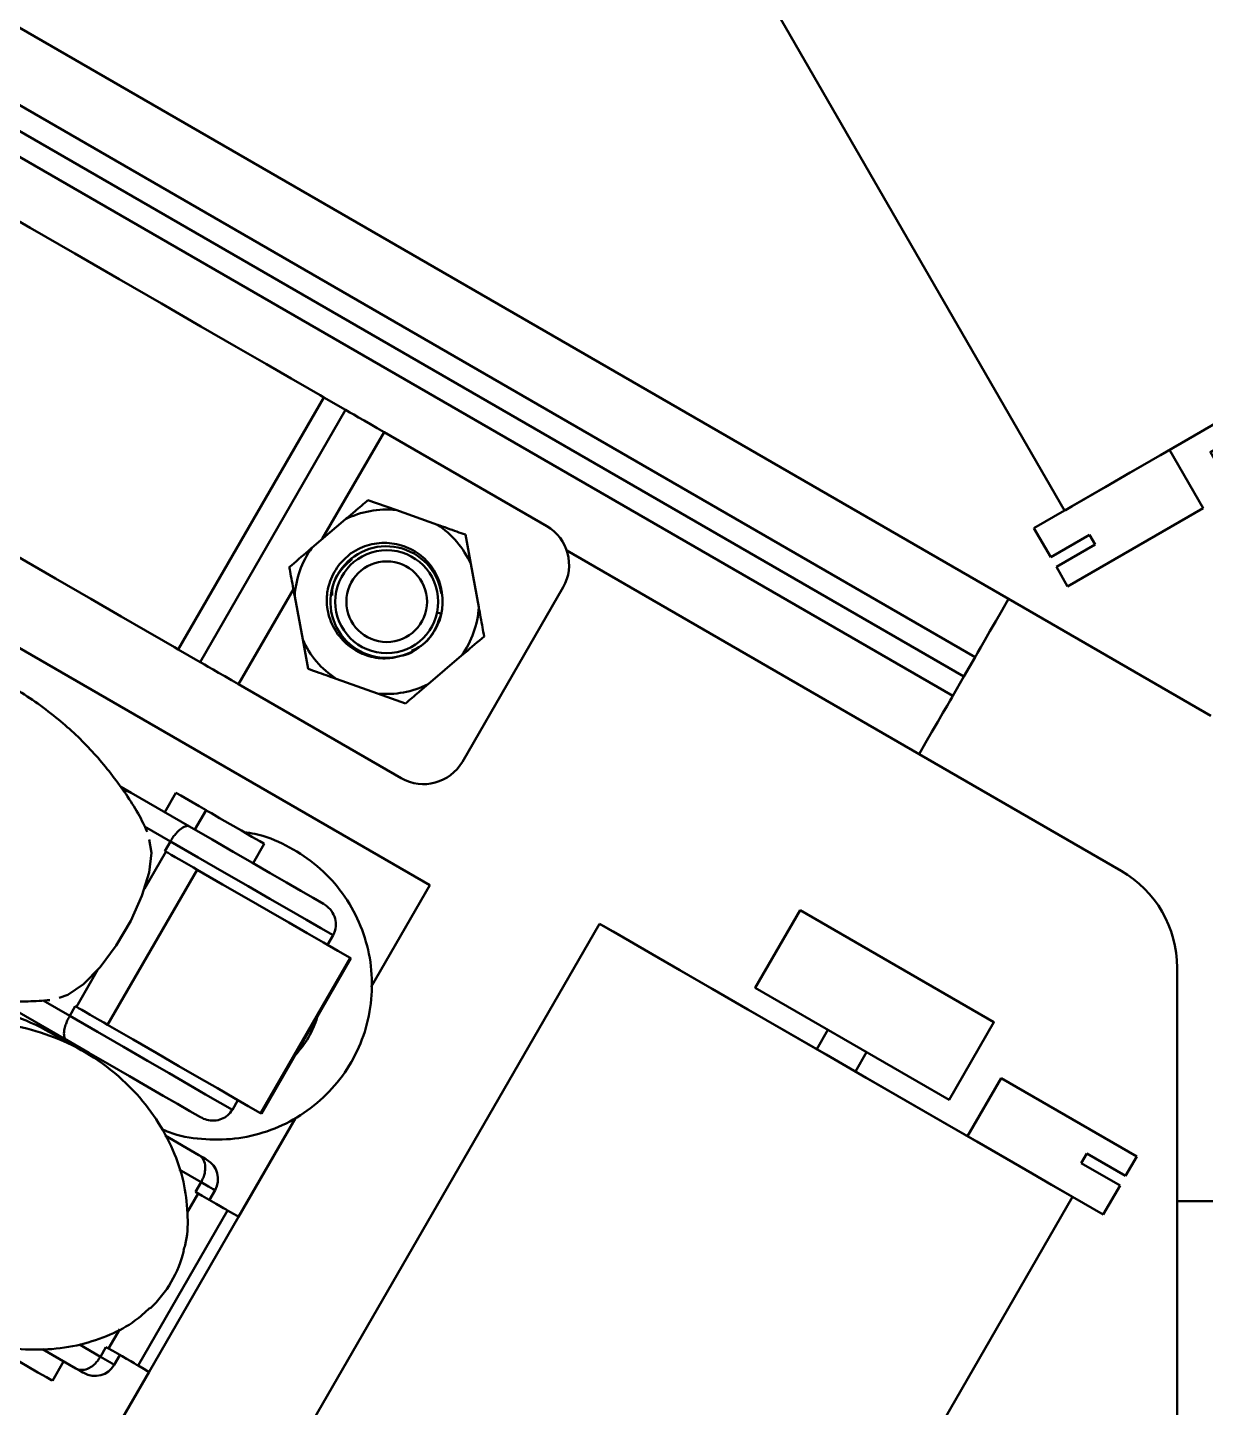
# Model space of a CAD drawing. Header units: millimetres. Extents: x 263 to 2983, y 441 to 2500.
# Drawn here: x 963.8 to 1016.4, y 1713.5 to 1775.2 of the extents above; entities that cross this region are included whole.
import ezdxf

# ---------------------------------------------------------------- set-up
doc = ezdxf.new("R2010")
doc.units = ezdxf.units.MM
doc.header["$LTSCALE"] = 0.5
doc.layers.add('BOL', color=7, linetype='Continuous', lineweight=50)

# ---------------------------------------------------------------- blocks, each defined once
blk = doc.blocks.new('*U44')
at = {"layer": 'BOL'}
for p, q in [((-11.999, 6.192), (9.132, -6.008)), ((-1.803, 1.453), (-2.294, 0.589)), ((-0.071, 0.453), (-0.573, -0.405)), ((4.437, -3.297), (5.937, -0.699)), ((5.937, -0.699), (11.999, -4.199)), ((9.767, -4.065), (9.517, -4.498)), ((11.499, -5.065), (9.767, -4.065)), ((11.999, -4.199), (11.499, -5.065)), ((9.517, -4.498), (11.249, -5.498)), ((11.249, -5.498), (10.499, -6.797)), ((10.499, -6.797), (9.132, -6.008))]:
    blk.add_line(p, q, dxfattribs=at)
blk.add_lwpolyline([(-3.047, 6.797), (5.613, 1.797), (3.613, -1.667), (-5.047, 3.333)], close=True, dxfattribs=at)
blk = doc.blocks.new('*U45')
at = {"layer": 'BOL', "color": 0, "linetype": 'ByBlock', "lineweight": -2, "transparency": 16777216, "rotation": 239.9999999999999}
blk.add_blockref('*U44', (599.892, 1758.508), dxfattribs=at)
blk = doc.blocks.new('*U48')
at = {"layer": 'BOL'}
for p, q in [((-11.999, 6.192), (9.132, -6.008)), ((-1.803, 1.453), (-2.294, 0.589)), ((-0.071, 0.453), (-0.573, -0.405)), ((4.437, -3.297), (5.937, -0.699)), ((5.937, -0.699), (11.999, -4.199)), ((9.767, -4.065), (9.517, -4.498)), ((11.499, -5.065), (9.767, -4.065)), ((11.999, -4.199), (11.499, -5.065)), ((9.517, -4.498), (11.249, -5.498)), ((11.249, -5.498), (10.499, -6.797)), ((10.499, -6.797), (9.132, -6.008))]:
    blk.add_line(p, q, dxfattribs=at)
blk.add_lwpolyline([(-3.047, 6.797), (5.613, 1.797), (3.613, -1.667), (-5.047, 3.333)], close=True, dxfattribs=at)
blk = doc.blocks.new('*U49')
at = {"layer": 'BOL', "color": 0, "linetype": 'ByBlock', "lineweight": -2, "transparency": 16777216}
blk.add_blockref('*U48', (686.352, 1910.819), dxfattribs=at)

msp = doc.modelspace()

# ---------------------------------------------------------------- linework, layer by layer
at = {"layer": 'BOL'}
for p, q in [((929.683, 1794.654), (1007.625, 1749.654)), ((928.183, 1792.056), (1006.125, 1747.056)), ((927.683, 1791.19), (1005.625, 1746.19)), ((1005.125, 1745.324), (927.183, 1790.324)), ((995.224, 1779.411), (1010.124, 1753.604)), ((977.028, 1758.659), (970.528, 1747.4)), ((977.028, 1758.659), (978.002, 1758.097)), ((978.002, 1758.097), (971.502, 1746.838)), ((979.718, 1757.106), (976.962, 1752.332)), ((979.718, 1757.106), (986.987, 1752.909)), ((980.253, 1753.628), (979.003, 1754.072)), ((982.104, 1752.97), (980.253, 1753.628)), ((977.993, 1753.211), (976.498, 1751.936)), ((983.596, 1751.221), (983.355, 1752.526)), ((1003.625, 1742.726), (987.883, 1751.814)), ((978.218, 1751.432), (978.071, 1751.278)), ((983.952, 1749.289), (983.596, 1751.221)), ((975.669, 1750.093), (973.218, 1745.847)), ((975.729, 1749.77), (976.085, 1747.838)), ((987.719, 1750.177), (983.219, 1742.382)), ((1007.625, 1749.654), (1016.654, 1744.441)), ((981.769, 1736.869), (960.118, 1749.369)), ((976.085, 1747.838), (976.326, 1746.533)), ((970.528, 1747.4), (971.502, 1746.838)), ((981.688, 1745.848), (983.183, 1747.123)), ((1006.125, 1747.056), (1005.625, 1746.19)), ((977.576, 1746.089), (979.427, 1745.431)), ((1005.125, 1745.324), (1005.625, 1746.19)), ((973.218, 1745.847), (980.487, 1741.65)), ((979.427, 1745.431), (980.678, 1744.987)), ((1012.654, 1737.513), (1003.625, 1742.726)), ((967.964, 1741.26), (968.422, 1740.995)), ((968.422, 1740.995), (971.027, 1739.491)), ((970.419, 1740.997), (969.919, 1740.131)), ((971.772, 1740.216), (971.272, 1739.35)), ((970.176, 1738.828), (969.025, 1739.492)), ((970.176, 1738.828), (969.926, 1738.395)), ((973.871, 1737.85), (974.371, 1738.716)), ((974.35, 1738.727), (974.371, 1738.716)), ((969.016, 1736.704), (969.976, 1738.366)), ((969.926, 1738.395), (969.976, 1738.366)), ((971.37, 1737.561), (967.37, 1730.633)), ((979.151, 1732.336), (981.769, 1736.869)), ((989.353, 1735.146), (974.453, 1709.339)), ((977.442, 1734.633), (977.192, 1734.2)), ((974.199, 1726.69), (978.199, 1733.618)), ((974.243, 1726.665), (978.243, 1733.593)), ((965.976, 1731.438), (966.935, 1733.1)), ((1015.154, 1722.757), (1015.154, 1733.183)), ((965.527, 1729.965), (962.922, 1731.469)), ((964.486, 1731.721), (965.676, 1731.034)), ((965.676, 1731.034), (965.926, 1731.467)), ((965.926, 1731.467), (965.976, 1731.438)), ((972.942, 1726.839), (973.192, 1727.272)), ((973.219, 1722.06), (975.763, 1726.468)), ((969.935, 1725.688), (971.452, 1724.812)), ((971.545, 1723.604), (970.573, 1724.165)), ((971.545, 1723.604), (971.295, 1723.171)), ((971.411, 1723.104), (971.295, 1723.171)), ((971.919, 1722.81), (972.169, 1723.243)), ((970.923, 1722.258), (971.411, 1723.104)), ((995.584, 1697.139), (1010.484, 1722.946)), ((1015.154, 1632.757), (1015.154, 1722.757)), ((1015.154, 1722.757), (1018.154, 1722.757)), ((972.729, 1722.343), (968.729, 1715.415)), ((969.219, 1715.132), (973.219, 1722.06)), ((967.411, 1716.176), (967.91, 1717.039)), ((966.11, 1716.349), (967.045, 1715.809)), ((965.952, 1715.286), (964.46, 1716.147)), ((967.045, 1715.809), (967.295, 1716.242)), ((967.411, 1716.176), (967.295, 1716.242)), ((967.669, 1715.449), (967.919, 1715.882)), ((964.904, 1714.736), (965.404, 1715.603)), ((966.769, 1710.889), (969.219, 1715.132))]:
    msp.add_line(p, q, dxfattribs=at)
at = {"layer": 'BOL', "flags": 128}
for points in [[(952.779, 1772.659), (952.945, 1772.563), (953.436, 1772.279), (954.241, 1771.815), (955.336, 1771.183), (956.692, 1770.4), (958.272, 1769.487), (960.033, 1768.471), (961.927, 1767.377), (963.903, 1766.237), (965.905, 1765.081), (967.88, 1763.94), (969.774, 1762.847), (971.535, 1761.83), (973.115, 1760.918), (974.472, 1760.135), (975.567, 1759.502), (976.371, 1759.038), (976.863, 1758.754), (977.028, 1758.659)], [(1010.124, 1753.604), (1010.162, 1753.626), (1010.465, 1753.8), (1011.062, 1754.145), (1011.936, 1754.65), (1013.061, 1755.3), (1014.407, 1756.076), (1015.933, 1756.957), (1017.595, 1757.917), (1019.347, 1758.929), (1021.138, 1759.962), (1022.915, 1760.989), (1024.629, 1761.978), (1026.229, 1762.902), (1027.67, 1763.734), (1028.91, 1764.45), (1029.913, 1765.029), (1030.651, 1765.455), (1031.103, 1765.716), (1031.255, 1765.804), (1031.255, 1765.804)], [(946.279, 1761.4), (946.445, 1761.305), (946.936, 1761.021), (947.741, 1760.557), (948.836, 1759.924), (950.192, 1759.141), (951.772, 1758.229), (953.533, 1757.212), (955.427, 1756.119), (957.403, 1754.978), (959.405, 1753.822), (961.38, 1752.682), (963.274, 1751.588), (965.035, 1750.572), (966.615, 1749.659), (967.972, 1748.876), (969.067, 1748.244), (969.871, 1747.78), (970.363, 1747.496), (970.528, 1747.4)], [(979.718, 1757.106), (979.409, 1757.284), (979.11, 1757.457), (978.83, 1757.618), (978.579, 1757.763), (978.364, 1757.887), (978.193, 1757.986), (978.071, 1758.057), (978.002, 1758.097)], [(1007.625, 1749.654), (1007.332, 1749.147), (1007.051, 1748.66), (1006.792, 1748.21), (1006.564, 1747.817), (1006.378, 1747.494), (1006.239, 1747.254), (1006.154, 1747.106), (1006.125, 1747.056)], [(973.218, 1745.847), (972.909, 1746.026), (972.61, 1746.199), (972.33, 1746.36), (972.079, 1746.505), (971.864, 1746.629), (971.693, 1746.728), (971.571, 1746.798), (971.502, 1746.838)], [(1003.625, 1742.726), (1003.918, 1743.232), (1004.199, 1743.72), (1004.458, 1744.169), (1004.686, 1744.563), (1004.872, 1744.886), (1005.011, 1745.126), (1005.096, 1745.274), (1005.125, 1745.324)], [(970.419, 1740.997), (970.443, 1740.983), (970.635, 1740.872), (970.992, 1740.666), (971.46, 1740.396), (971.772, 1740.216)], [(971.772, 1740.216), (971.803, 1740.198), (972.006, 1740.081), (972.371, 1739.87), (972.843, 1739.598), (973.35, 1739.305), (973.814, 1739.037), (974.166, 1738.834), (974.35, 1738.727)], [(971.027, 1739.491), (972.034, 1738.91), (972.974, 1738.367), (973.843, 1737.865), (974.638, 1737.406), (975.357, 1736.992), (975.995, 1736.623), (976.55, 1736.302), (977.021, 1736.031)], [(969.221, 1738.909), (969.323, 1738.314), (969.22, 1737.434), (968.904, 1736.389), (968.402, 1735.271), (967.759, 1734.179), (967.033, 1733.212), (966.287, 1732.454), (965.588, 1731.973), (965.21, 1731.834)], [(977.442, 1734.633), (976.902, 1734.945), (976.249, 1735.321), (975.487, 1735.762), (974.618, 1736.264), (973.647, 1736.824), (972.58, 1737.44), (971.421, 1738.109), (970.176, 1738.828)], [(969.976, 1738.366), (970.075, 1738.309), (970.216, 1738.228), (970.39, 1738.127), (970.587, 1738.013), (970.796, 1737.892), (971.004, 1737.772), (971.2, 1737.66), (971.37, 1737.561)], [(971.37, 1737.561), (972.506, 1736.905), (973.569, 1736.292), (974.555, 1735.722), (975.459, 1735.2), (976.279, 1734.727), (977.011, 1734.304), (977.652, 1733.934), (978.199, 1733.618)], [(1010.484, 1722.946), (1010.446, 1722.968), (1010.143, 1723.143), (1009.546, 1723.488), (1008.672, 1723.992), (1007.546, 1724.642), (1006.201, 1725.419), (1004.675, 1726.3), (1003.012, 1727.26), (1001.26, 1728.271), (999.47, 1729.305), (997.692, 1730.331), (995.979, 1731.321), (994.379, 1732.244), (992.938, 1733.076), (991.698, 1733.792), (990.695, 1734.372), (989.956, 1734.798), (989.505, 1735.058), (989.353, 1735.146)], [(978.199, 1733.618), (978.24, 1733.595), (978.243, 1733.593)], [(967.37, 1730.633), (967.2, 1730.731), (967.004, 1730.844), (966.796, 1730.964), (966.587, 1731.085), (966.39, 1731.199), (966.216, 1731.299), (966.075, 1731.381), (965.976, 1731.438)], [(965.676, 1731.034), (966.921, 1730.315), (968.08, 1729.646), (969.147, 1729.03), (970.118, 1728.469), (970.987, 1727.968), (971.749, 1727.527), (972.402, 1727.15), (972.942, 1726.839)], [(967.37, 1730.633), (968.506, 1729.977), (969.569, 1729.363), (970.555, 1728.794), (971.459, 1728.272), (972.279, 1727.799), (973.011, 1727.376), (973.652, 1727.006), (974.199, 1726.69)], [(971.521, 1726.504), (971.05, 1726.776), (970.495, 1727.097), (969.857, 1727.465), (969.138, 1727.88), (968.343, 1728.339), (967.474, 1728.841), (966.534, 1729.384), (965.527, 1729.965)], [(974.243, 1726.665), (974.24, 1726.666), (974.199, 1726.69)], [(971.452, 1724.812), (971.645, 1724.701), (971.762, 1724.633), (971.803, 1724.609), (971.803, 1724.609)], [(972.169, 1723.243), (972.167, 1723.245), (972.08, 1723.295), (971.872, 1723.415), (971.545, 1723.604)], [(971.411, 1723.104), (971.6, 1722.995), (971.806, 1722.876), (972.016, 1722.755), (972.218, 1722.638), (972.4, 1722.533), (972.551, 1722.445), (972.663, 1722.381), (972.729, 1722.343)], [(973.219, 1722.06), (973.218, 1722.061), (973.155, 1722.097), (972.992, 1722.191), (972.729, 1722.343)], [(964.904, 1714.736), (964.86, 1714.762), (964.636, 1714.891), (964.255, 1715.111), (963.775, 1715.388), (963.269, 1715.68), (962.815, 1715.943), (962.48, 1716.136), (962.317, 1716.23)], [(967.045, 1715.809), (967.372, 1715.621), (967.58, 1715.501), (967.667, 1715.451), (967.669, 1715.449)], [(968.729, 1715.415), (968.663, 1715.453), (968.551, 1715.517), (968.4, 1715.605), (968.218, 1715.71), (968.016, 1715.827), (967.806, 1715.948), (967.6, 1716.066), (967.411, 1716.176)], [(966.303, 1715.083), (966.303, 1715.083), (966.262, 1715.107), (966.145, 1715.174), (965.952, 1715.286)], [(969.219, 1715.132), (969.218, 1715.132), (969.155, 1715.168), (968.992, 1715.263), (968.729, 1715.415)]]:
    msp.add_lwpolyline(points, dxfattribs=at)
at = {"layer": 'BOL'}
for radius in [2.3, 1.8]:
    msp.add_circle((979.84, 1749.53), radius, dxfattribs=at)
for centre, radius, start, end in [((979.84, 1749.53), 4.119, 84.24467, 116.65517), ((979.84, 1749.53), 4.119, 24.24467, 56.65517), ((985.987, 1751.177), 2, 330, 60), ((979.84, 1749.53), 4.119, 144.24467, 176.65517), ((979.819, 1749.516), 2.492, 8.46948, 285.09332), ((979.84, 1749.53), 2.5, 284.54596, 15.07299), ((979.84, 1749.53), 4.119, 324.24467, 356.65517), ((979.84, 1749.53), 4.119, 204.24467, 236.65517), ((979.84, 1749.53), 4.119, 264.24467, 296.65517), ((981.487, 1743.382), 2, 240, 330), ((1010.154, 1733.183), 5, 0, 60), ((972.656, 1732.2), 4.256, 316.6536, 343.34641), ((971.303, 1723.743), 1, 330, 60), ((965.644, 1721.815), 5.287, 313.28856, 346.22136), ((966.803, 1715.949), 1, 240, 330)]:
    msp.add_arc(centre, radius, start, end, dxfattribs=at)
for points, knots in [([(979.003, 1754.072), (978.805, 1753.903), (978.472, 1753.619), (978.131, 1753.329), (977.993, 1753.211)], [0, 0, 0, 0, 0.5927344, 1, 1, 1, 1]), ([(983.355, 1752.526), (983.228, 1752.571), (982.817, 1752.717), (982.395, 1752.867), (982.104, 1752.97)], [0, 0, 0, 0, 0.309695, 1, 1, 1, 1]), ([(978.223, 1751.678), (978.363, 1751.765), (978.754, 1752.008), (979.505, 1752.196), (980.404, 1752.125), (981.226, 1751.76), (981.863, 1751.145), (982.156, 1750.569), (982.24, 1750.236), (982.254, 1750.18)], [0, 0, 0, 0, 0.097299, 0.273054, 0.448798, 0.624626, 0.796274, 0.965296, 1, 1, 1, 1]), ([(976.498, 1751.936), (976.448, 1751.894), (976.107, 1751.603), (975.773, 1751.318), (975.488, 1751.075)], [0, 0, 0, 0, 0.145981, 1, 1, 1, 1]), ([(977.179, 1749.914), (977.183, 1749.943), (977.205, 1750.087), (977.314, 1750.521), (977.618, 1751.14), (978.034, 1751.51), (978.223, 1751.678)], [0, 0, 0, 0, 0.041756, 0.209055, 0.639778, 1, 1, 1, 1]), ([(975.488, 1751.075), (975.512, 1750.942), (975.591, 1750.513), (975.673, 1750.073), (975.729, 1749.77)], [0, 0, 0, 0, 0.309683, 1, 1, 1, 1]), ([(977.4, 1749.802), (977.398, 1749.88), (977.391, 1750.275), (977.686, 1750.898), (978.108, 1751.271), (978.293, 1751.434)], [0, 0, 0, 0, 0.1215317, 0.6148815, 1, 1, 1, 1]), ([(980.468, 1747.11), (980.308, 1747.071), (979.875, 1746.967), (979.135, 1747.03), (978.341, 1747.369), (977.688, 1747.957), (977.263, 1748.736), (977.143, 1749.424), (977.171, 1749.815), (977.179, 1749.914)], [0, 0, 0, 0, 0.096551, 0.261813, 0.426973, 0.597497, 0.769408, 0.941263, 1, 1, 1, 1]), ([(982.273, 1748.999), (982.175, 1748.714), (981.978, 1748.136), (981.462, 1747.557), (981.062, 1747.391), (980.949, 1747.344)], [0, 0, 0, 0, 0.410925, 0.833903, 1, 1, 1, 1]), ([(982.088, 1749.04), (982.122, 1749.032), (982.184, 1749.019), (982.246, 1749.005), (982.273, 1748.999)], [0, 0, 0, 0, 0.560059, 1, 1, 1, 1]), ([(984.193, 1747.984), (984.168, 1748.117), (984.089, 1748.546), (984.008, 1748.986), (983.952, 1749.289)], [0, 0, 0, 0, 0.309683, 1, 1, 1, 1]), ([(969.133, 1739.246), (969.093, 1739.339), (968.793, 1740.038), (967.99, 1741.267), (966.718, 1742.876), (965.147, 1744.36), (963.338, 1745.646), (961.342, 1746.667), (959.303, 1747.364), (957.29, 1747.78), (955.967, 1747.829), (955.328, 1747.853)], [0, 0, 0, 0, 0.0180779, 0.1360783, 0.2562563, 0.3777026, 0.512074, 0.6418702, 0.7668443, 0.887185, 1, 1, 1, 1]), ([(983.183, 1747.123), (983.233, 1747.165), (983.574, 1747.456), (983.908, 1747.741), (984.193, 1747.984)], [0, 0, 0, 0, 0.145977, 1, 1, 1, 1]), ([(980.338, 1747.09), (980.384, 1747.097), (980.706, 1747.144), (981.062, 1747.281), (981.281, 1747.497), (981.301, 1747.516)], [0, 0, 0, 0, 0.131925, 0.921521, 1, 1, 1, 1]), ([(976.326, 1746.533), (976.453, 1746.488), (976.864, 1746.342), (977.285, 1746.192), (977.576, 1746.089)], [0, 0, 0, 0, 0.3096932, 1, 1, 1, 1]), ([(980.678, 1744.987), (980.875, 1745.156), (981.208, 1745.44), (981.549, 1745.73), (981.688, 1745.848)], [0, 0, 0, 0, 0.592755, 1, 1, 1, 1]), ([(968.076, 1741.069), (968.12, 1741.072), (968.244, 1741.083), (968.355, 1741.034), (968.421, 1740.996), (968.422, 1740.995)], [0, 0, 0, 0, 0.350199, 0.983522, 1, 1, 1, 1]), ([(950.459, 1739.395), (950.673, 1739.024), (951.226, 1738.064), (952.39, 1736.663), (953.948, 1735.173), (955.761, 1733.888), (957.755, 1732.87), (959.795, 1732.165), (961.822, 1731.773), (963.497, 1731.634), (964.468, 1731.714), (964.792, 1731.74)], [0, 0, 0, 0, 0.075606, 0.195758, 0.317176, 0.451514, 0.581277, 0.706222, 0.826533, 0.942174, 1, 1, 1, 1]), ([(969.78, 1725.989), (969.891, 1725.937), (970.449, 1725.676), (971.565, 1725.5), (973.048, 1725.494), (974.503, 1725.826), (975.853, 1726.451), (977.038, 1727.349), (978.007, 1728.477), (978.714, 1729.786), (979.128, 1731.215), (979.229, 1732.702), (979.012, 1734.177), (978.487, 1735.574), (977.677, 1736.828), (976.62, 1737.888), (975.359, 1738.678), (974.284, 1739.133), (973.634, 1739.213), (973.476, 1739.232)], [0, 0, 0, 0, 0.015887, 0.080295, 0.144594, 0.20877, 0.272833, 0.336814, 0.400757, 0.464712, 0.528733, 0.592839, 0.657055, 0.721388, 0.785813, 0.850298, 0.914796, 0.979263, 1, 1, 1, 1]), ([(970.176, 1738.828), (970.218, 1738.896), (970.302, 1739.031), (970.456, 1739.22), (970.653, 1739.407), (970.867, 1739.524), (970.98, 1739.519), (971.027, 1739.492), (971.027, 1739.491)], [0, 0, 0, 0, 0.107642, 0.214419, 0.382768, 0.663946, 0.997033, 1, 1, 1, 1]), ([(977.021, 1736.031), (977.124, 1735.957), (977.33, 1735.811), (977.522, 1735.48), (977.59, 1735.121), (977.542, 1734.829), (977.466, 1734.68), (977.442, 1734.633)], [0, 0, 0, 0, 0.232856, 0.465967, 0.690695, 0.90164, 1, 1, 1, 1]), ([(965.591, 1729.827), (965.052, 1730.149), (963.992, 1730.782), (962.267, 1731.347), (960.805, 1731.629), (959.939, 1731.608), (959.64, 1731.601)], [0, 0, 0, 0, 0.2960785, 0.5818816, 0.8557447, 1, 1, 1, 1]), ([(970.759, 1720.551), (970.785, 1720.632), (970.942, 1721.139), (970.972, 1722.109), (970.837, 1723.478), (970.395, 1724.895), (969.679, 1726.283), (968.662, 1727.619), (967.362, 1728.806), (965.829, 1729.759), (964.204, 1730.392), (962.652, 1730.729), (961.662, 1730.72), (961.225, 1730.717)], [0, 0, 0, 0, 0.015055, 0.094004, 0.182508, 0.27704, 0.375731, 0.47729, 0.591849, 0.704073, 0.812896, 0.917551, 1, 1, 1, 1]), ([(965.527, 1729.965), (965.527, 1729.965), (965.48, 1729.992), (965.419, 1730.087), (965.413, 1730.331), (965.477, 1730.595), (965.563, 1730.823), (965.638, 1730.963), (965.676, 1731.034)], [0, 0, 0, 0, 0.002967, 0.336051, 0.617221, 0.785575, 0.892359, 1, 1, 1, 1]), ([(972.942, 1726.839), (972.878, 1726.751), (972.752, 1726.576), (972.464, 1726.41), (972.136, 1726.338), (971.805, 1726.368), (971.611, 1726.461), (971.521, 1726.504)], [0, 0, 0, 0, 0.1988188, 0.3974895, 0.6009601, 0.8157624, 1, 1, 1, 1]), ([(971.545, 1723.604), (971.582, 1723.675), (971.655, 1723.816), (971.723, 1724.055), (971.747, 1724.342), (971.668, 1724.628), (971.538, 1724.763), (971.452, 1724.812), (971.452, 1724.812)], [0, 0, 0, 0, 0.107621, 0.214429, 0.382765, 0.663949, 0.99703, 1, 1, 1, 1]), ([(955.746, 1721.179), (955.831, 1721.002), (956.149, 1720.343), (957.003, 1719.283), (958.284, 1718.083), (959.817, 1717.128), (961.441, 1716.479), (963.083, 1716.14), (964.673, 1716.095), (966.15, 1716.308), (967.456, 1716.753), (968.495, 1717.294), (969.041, 1717.789), (969.259, 1717.987)], [0, 0, 0, 0, 0.0373999, 0.1393112, 0.2543873, 0.3671389, 0.4764869, 0.5816708, 0.6820586, 0.7769315, 0.8653787, 0.9461589, 1, 1, 1, 1]), ([(965.952, 1715.286), (965.952, 1715.286), (966.038, 1715.236), (966.22, 1715.191), (966.507, 1715.265), (966.743, 1715.43), (966.916, 1715.608), (967.002, 1715.742), (967.045, 1715.809)], [0, 0, 0, 0, 0.00297, 0.336049, 0.61723, 0.785577, 0.892387, 1, 1, 1, 1])]:
    msp.add_open_spline(points, degree=3, knots=knots, dxfattribs=at)

# ---------------------------------------------------------------- block references
for name, p in [('*U45', (420, 0)), ('*U49', (315, -181.865))]:
    msp.add_blockref(name, p, dxfattribs=at)

doc.saveas('drawing.dxf')
